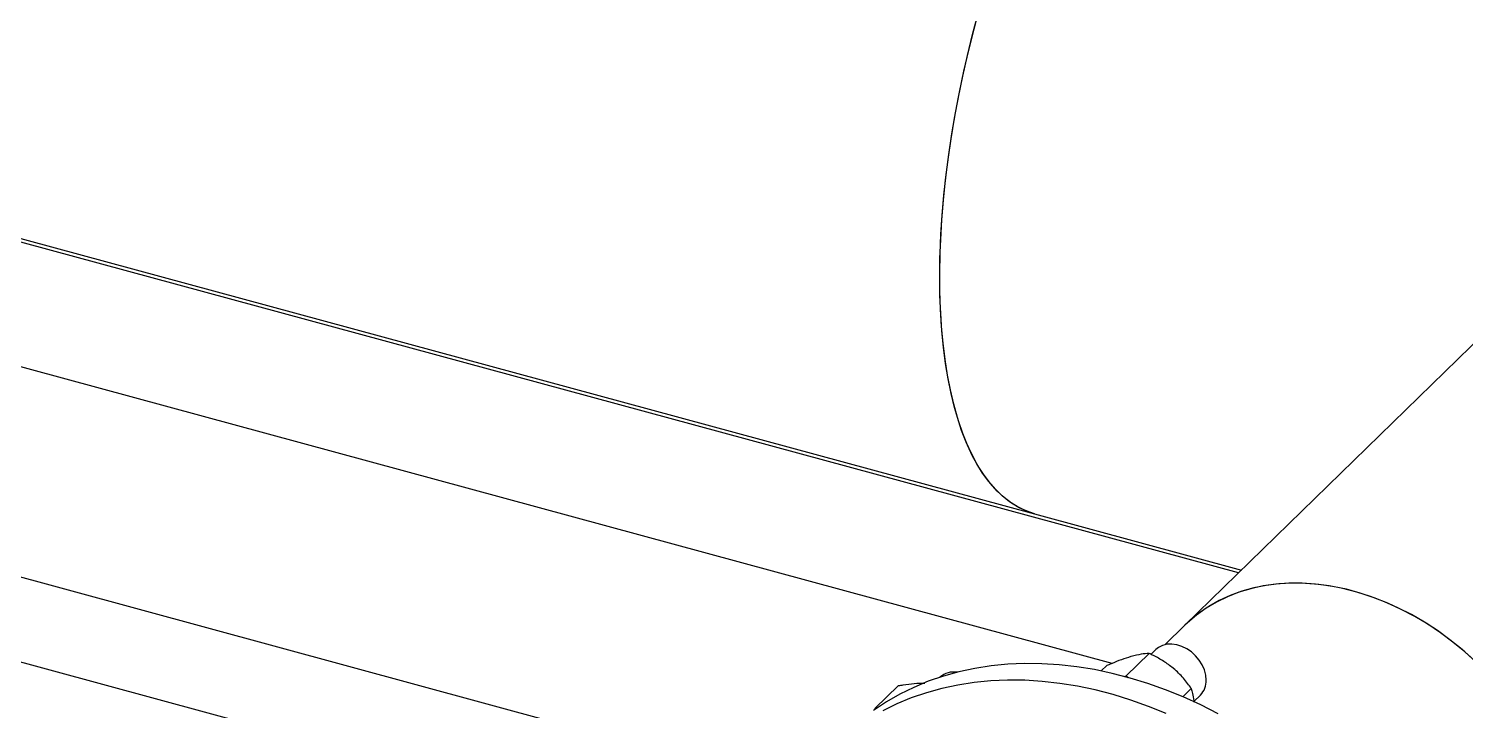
# Model space of a CAD drawing. Header units: inches. Extents: x 0.9 to 37.1, y -8.4 to 11.7.
# Drawn here: x 3.9279 to 4.1333, y 0.3326 to 0.4302 of the extents above; entities that cross this region are included whole.
import ezdxf

# ---------------------------------------------------------------- set-up
doc = ezdxf.new("R2010")
doc.units = ezdxf.units.IN
doc.header["$MEASUREMENT"] = 0

msp = doc.modelspace()

# ---------------------------------------------------------------- linework, layer by layer
at = {"color": 7, "linetype": 'Continuous', "lineweight": 25}
for p, q in [((4.100879253206898, 0.3522927187942999), (3.767275108507983, 0.4429591770513213)), ((4.082805488504428, 0.3393471286685382), (3.752963904773625, 0.4289910034763562)), ((3.87274136813056, 0.4148304792170768), (4.071735445507979, 0.3607481529131946)), ((4.03769148023187, 0.3215037935705648), (3.728838136851476, 0.4054435143747324)), ((4.028952038575266, 0.3117467612691864), (3.728987440943056, 0.3932707114417795)), ((4.141623120306785, 0.3920599821447773), (4.093213715016283, 0.3448109185223239)), ((4.07173544550798, 0.3607481529131946), (4.101307821653225, 0.3527110147362883)), ((4.093213715016284, 0.3448109185223239), (4.090363490628576, 0.3420290121422538)), ((4.089064754403283, 0.3413250850024617), (4.088362876005242, 0.3406400301688973)), ((4.081263530327625, 0.3382655242804512), (4.08204695753875, 0.3390301732555796)), ((4.084821182942551, 0.3375784569255053), (4.088090481370212, 0.3407693924158791)), ((4.084527518972513, 0.3374939456341421), (4.084821182942551, 0.3375784569255053)), ((4.084821182942551, 0.3375784569255053), (4.085116428684788, 0.3373330074953299)), ((4.04894348157031, 0.3329261171500175), (4.052212779997971, 0.3361170526403914)), ((4.092926832038008, 0.334566934679556), (4.094134005201674, 0.3357451726948993)), ((4.048899606814265, 0.3327793438176215), (4.04894348157031, 0.3329261171500175)), ((4.04894348157031, 0.3329261171500175), (4.049108646086417, 0.332924121059212)), ((4.094499317756952, 0.3338929632001559), (4.095431091786818, 0.334802403218158))]:
    msp.add_line(p, q, dxfattribs=at)
at = {"color": 7, "linetype": 'Continuous', "lineweight": 25, "flags": 128}
for points in [[(4.058160002721405, 0.3945812628619439), (4.058193563055255, 0.3972622984508583), (4.058294171372595, 0.4000030393430467), (4.058461609778213, 0.4027975497040365), (4.058695515637806, 0.4056397772466592), (4.05899538236337, 0.4085235663389565), (4.059360560510349, 0.4114426713359078), (4.059790259184193, 0.4143907701061076), (4.06028354775326, 0.4173614777240935), (4.060839357864352, 0.4203483602986735), (4.061456485756535, 0.423344948907301), (4.062133594868216, 0.4263447536063216), (4.062869218731835, 0.4293412774867443), (4.063661764149909, 0.4323280307451018)], [(4.07173544550798, 0.3607481529131946), (4.071523498692168, 0.3608081208782696), (4.070356670236905, 0.3612263018542861), (4.06923054718342, 0.3617822340778147), (4.068147568463487, 0.3624747135234534), (4.067110079567858, 0.3633022404349221), (4.066120327466456, 0.3642630225732015), (4.065180455741938, 0.3653549790981244), (4.064292499947172, 0.3665757450750117), (4.06345838319668, 0.3679226765965938), (4.062679912001608, 0.3693928565091255), (4.061958772357214, 0.3709831007302921), (4.061296526091389, 0.3726899651452208), (4.060694607482075, 0.3745097530656691), (4.060154320150948, 0.3764385232362255), (4.059676834240057, 0.3784720983701941), (4.059263183877561, 0.380606074196665), (4.058914264938033, 0.3828358289991857), (4.058630833102201, 0.3851565336253686), (4.058413502220308, 0.3875631619457617), (4.058262742982648, 0.3900505017393238), (4.05817888190016, 0.3926131659819349), (4.058162100597276, 0.3952456045134927), (4.058212435418559, 0.3979421160583213), (4.058329777349995, 0.4006968605728656), (4.058513872255091, 0.4035038718939257), (4.058764321425276, 0.4063570706600373), (4.059080582443416, 0.409250277478015), (4.05946197035857, 0.4121772263061413), (4.05990765916944, 0.4151315780250191), (4.060416683613307, 0.4181069341666914), (4.060987941256573, 0.4210968507722991), (4.061620194882389, 0.4240948523482607), (4.06231207517019, 0.4270944458907477), (4.063062083661337, 0.4300891349480888), (4.06386859600445, 0.4330724336906335)], [(4.071735445507979, 0.3607481529131946), (4.070644658468595, 0.3611088019365044), (4.069508126879327, 0.3616303976113008), (4.0684141384478, 0.3622888693521831), (4.067365062509348, 0.3630827910559871), (4.066363171128852, 0.36401044326509), (4.065410634179944, 0.3650698168913746), (4.064509514645545, 0.366258617567464), (4.063661764149908, 0.3675742706158123), (4.062869218731834, 0.3690139266248833), (4.062133594868216, 0.3705744676203389), (4.061456485756535, 0.3722525138178798), (4.060839357864351, 0.3740444309431045), (4.06028354775326, 0.3759463381025391), (4.059790259184193, 0.3779541161887865), (4.059360560510348, 0.3800634168015984), (4.05899538236337, 0.3822696716655404), (4.058695515637806, 0.3845681025238595), (4.058461609778213, 0.3869537314871241), (4.058294171372594, 0.3894213918142247), (4.058193563055255, 0.3919657391023844), (4.058160002721405, 0.3945812628619439)], [(4.134930970312046, 0.3394815128373579), (4.133281017489146, 0.3409844387892462), (4.131564097008631, 0.3423998432631901), (4.129787410231669, 0.3437217895609381), (4.127958409200042, 0.3449447329803094), (4.126084765379703, 0.346063544071599), (4.124174337483971, 0.3470735301522765), (4.12223513851136, 0.3479704549897246), (4.120275302136281, 0.3487505565694707), (4.118303048593583, 0.3494105628743864), (4.11632665020003, 0.3499477056086592), (4.114354396657331, 0.3503597318089915), (4.112394560282253, 0.3506449132943101), (4.110455361309642, 0.3508020539143583), (4.108544933413909, 0.3508304945667647), (4.10667128959357, 0.3507301159615498), (4.104842288561944, 0.3505013391214677), (4.103065601784982, 0.3501451236160913), (4.101348681304467, 0.349662963537044), (4.099698728481567, 0.3490568812312593), (4.09812266379182, 0.3483294188185567), (4.096627097798256, 0.3474836275291056), (4.095218303424399, 0.3465230549055078), (4.093902189643444, 0.3454517299231687), (4.093213715016283, 0.3448109185223239)], [(4.134525143865243, 0.339865110755471), (4.1328577888557, 0.3413467334192692), (4.131125241356512, 0.3427393150155386), (4.129334768273996, 0.3440370145731083), (4.127493879474491, 0.3452343890890508), (4.125610296285377, 0.3463264163585297), (4.123691919109141, 0.3473085160396703), (4.121746794286341, 0.3481765688651062), (4.119783080346467, 0.3489269339196182), (4.117809013788219, 0.3495564639113965), (4.115832874532778, 0.3500625183728791), (4.113862951194941, 0.3504429747357877), (4.11190750631778, 0.350696237233919), (4.109974741716679, 0.3508212435963403), (4.108072764078055, 0.350817469502925), (4.10620955095711, 0.3506849307835324), (4.104392917317185, 0.3504241833516123), (4.102630482751091, 0.3500363208725104), (4.100929639521888, 0.3495229701762554), (4.099297521557164, 0.3488862844340697), (4.097740974526862, 0.3481289341272198), (4.096266527130168, 0.3472540958460902), (4.094880363711869, 0.3462654389664606), (4.093588298323068, 0.345167110258866), (4.093213715016283, 0.3448109185223243)], [(4.09627847443082, 0.336968326621516), (4.09621370181268, 0.3376834381921248), (4.096021465803501, 0.3384107731078607), (4.095707945026792, 0.3391269542260792), (4.095283216298281, 0.3398089628963646), (4.094760930748771, 0.340434878798895), (4.094157875065561, 0.3409845844815587), (4.093493431954504, 0.3414404119514148), (4.092788957163897, 0.3417877105385262), (4.092067093093152, 0.3420153177805452), (4.091351041047457, 0.3421159181934369), (4.090663815528726, 0.3420862783971569), (4.090027504530587, 0.3419273510391455), (4.089462559612077, 0.3416442441754549), (4.089064754403283, 0.3413250850024617)], [(4.097960184260712, 0.3321436234679171), (4.095485755738848, 0.333399848069496), (4.092984191095034, 0.3345422151900249), (4.090461809498668, 0.3355678391110136), (4.087924982704572, 0.3364741290174261), (4.085380118957397, 0.3372587955423035), (4.082833646803829, 0.3379198565499049), (4.080291998853532, 0.3384556421427525), (4.077761595529815, 0.3388647988799389), (4.075248828851079, 0.3391462931960365), (4.072760046284034, 0.3392994140119724), (4.07030153470944, 0.3393237745312763), (4.067879504540906, 0.3392193132171623), (4.065500074036837, 0.3389862939479759), (4.063169253845196, 0.3386253053506143), (4.060892931820072, 0.3381372593136042), (4.058676858148457, 0.3375233886835911), (4.056526630824777, 0.336785244151063), (4.054447681509863, 0.3359246903331717), (4.052445261810113, 0.3349439010635467), (4.050524430011475, 0.3338453539010033), (4.048690038301777, 0.3326318238710152)], [(4.090553485944357, 0.3321697724462526), (4.088031104347991, 0.3331953963672413), (4.085494277553895, 0.3341016862736538), (4.08294941380672, 0.3348863527985314), (4.080402941653151, 0.3355474138061325), (4.077861293702855, 0.3360831993989801), (4.075330890379137, 0.3364923561361666), (4.072818123700401, 0.3367738504522642), (4.070329341133356, 0.3369269712682), (4.067870829558763, 0.3369513317875039), (4.065448799390229, 0.3368468704733899), (4.06306936888616, 0.3366138512042035), (4.060738548694518, 0.3362528626068418), (4.058462226669394, 0.3357648165698318), (4.05624615299778, 0.3351509459398186), (4.054095925674099, 0.3344128014072909), (4.052016976359186, 0.3335522475893994), (4.050014556659436, 0.3325714583197743)]]:
    msp.add_lwpolyline(points, dxfattribs=at)
at = {"color": 7, "linetype": 'Continuous', "lineweight": 25}
for centre, radius, start, end in [((4.060187689396194, 0.3350632384222001), 0.003056400319331448, 80.94550565571477, 131.152374209929), ((4.093321194604018, 0.3368765906126219), 0.002958702328613319, 315.4889887968539, 1.776768348938967)]:
    msp.add_arc(centre, radius, start, end, dxfattribs=at)
for points, knots in [([(4.08549409285585, 0.3403149603158895), (4.085055209256012, 0.3401775304842173), (4.084161582325571, 0.3398977045835143), (4.082969497063185, 0.3394234048897772), (4.082255273506449, 0.3391189677475641), (4.08204695753875, 0.3390301732555794)], [0, 0, 0, 0, 0.4060446745436753, 0.8267623950146394, 1, 1, 1, 1]), ([(4.088090481370212, 0.3407693924158791), (4.08773248107351, 0.3407432407700037), (4.087003440223778, 0.3406899848975738), (4.086043885173734, 0.3404726284166794), (4.085508593363174, 0.3403191187360342), (4.08549409285585, 0.3403149603158895)], [0, 0, 0, 0, 0.4841952181635658, 0.9860273763412023, 1, 1, 1, 1]), ([(4.091537616687312, 0.3386724600355495), (4.091098733087474, 0.3390081015540719), (4.090205106157033, 0.3396915135112216), (4.089013020894647, 0.3403379025818026), (4.088298797337912, 0.3406719589510165), (4.088090481370212, 0.3407693924158791)], [0, 0, 0, 0, 0.4060446745436295, 0.8267623950146986, 0.9999999999999999, 0.9999999999999999, 0.9999999999999999, 0.9999999999999999]), ([(4.094134005201674, 0.3357451726948993), (4.093776004904973, 0.3362446682413582), (4.09304696405524, 0.3372618535928306), (4.092087409005194, 0.3382139453858231), (4.091552117194636, 0.3386603669327173), (4.091537616687312, 0.3386724600355493)], [0, 0, 0, 0, 0.4841952181636056, 0.9860273763412062, 1, 1, 1, 1]), ([(4.056008490877371, 0.3364914980080502), (4.055520844772306, 0.3364814165804191), (4.054527930723633, 0.3364608894173362), (4.053220328865906, 0.3362882734453132), (4.05244029167836, 0.3361557155125207), (4.052212779997971, 0.3361170526403914)], [0, 0, 0, 0, 0.406044674543655, 0.8267623950146747, 1, 1, 1, 1]), ([(4.094134005201674, 0.3357451726948993), (4.094196131013968, 0.3355192063174408), (4.094343114815636, 0.3349845912197615), (4.094478218497938, 0.3343468573273931), (4.094500387151097, 0.333880655076274), (4.09450342896828, 0.3338166862817677)], [0, 0, 0, 0, 0.3871271063355025, 0.9159061542513287, 1, 1, 1, 1])]:
    msp.add_open_spline(points, degree=3, knots=knots, dxfattribs=at)

doc.saveas('drawing.dxf')
